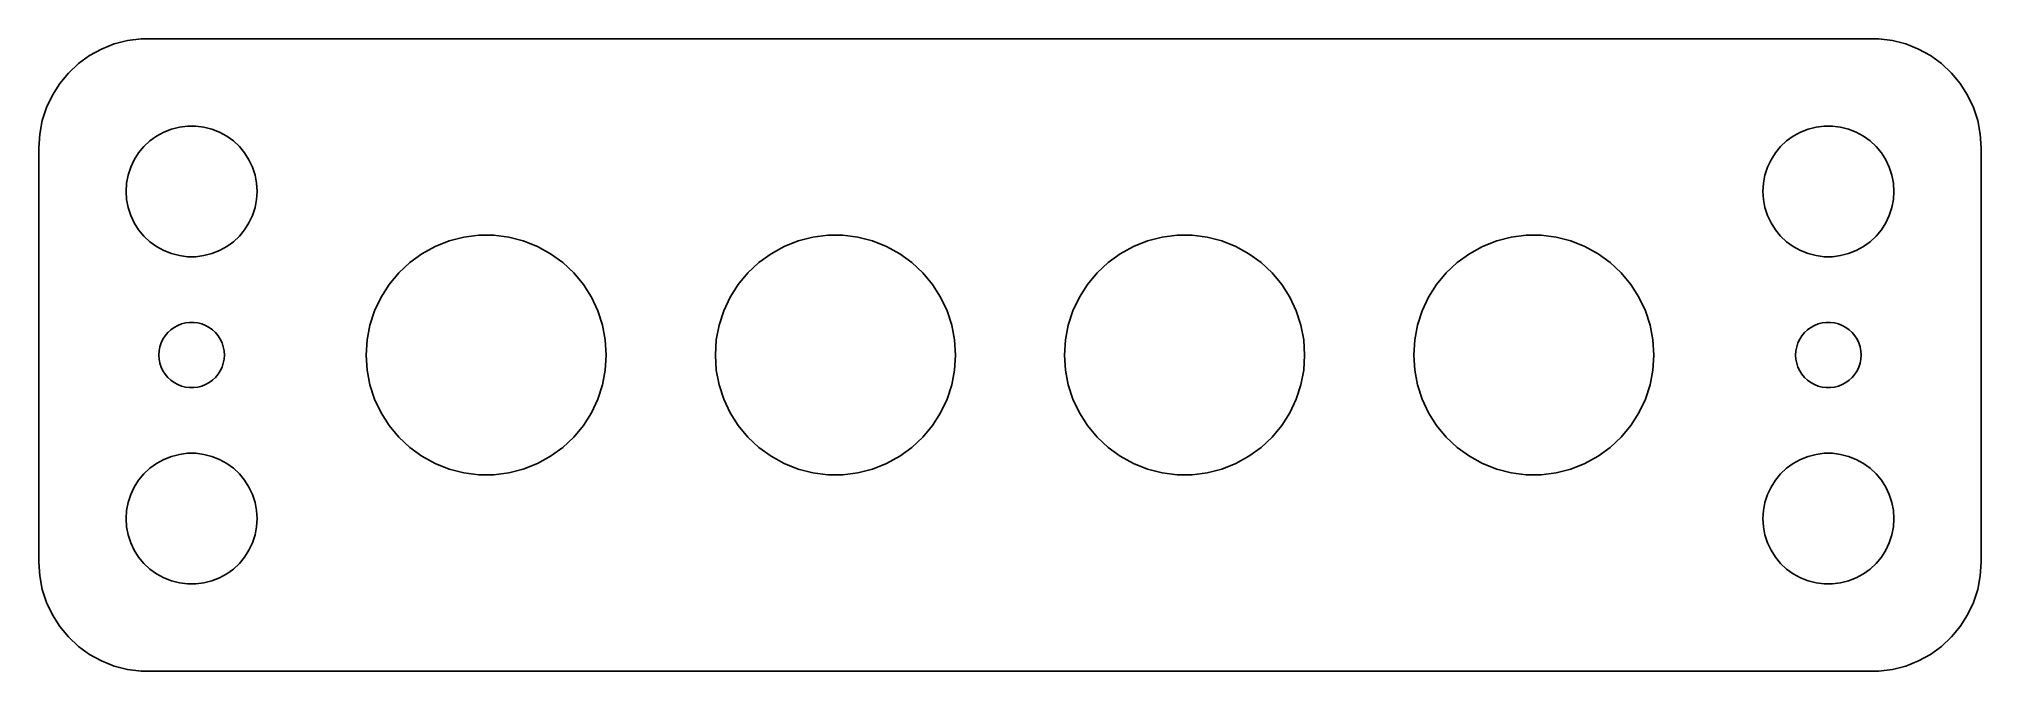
# Model space of a CAD drawing. Header units: metres. Extents: x -44.5 to 44.5, y 24.5 to 53.5.
import ezdxf

# ---------------------------------------------------------------- set-up
doc = ezdxf.new("R2010")
doc.units = ezdxf.units.M

msp = doc.modelspace()

# ---------------------------------------------------------------- linework, layer by layer
for p, q in [((-40.4369, 53.4114), (-41.0451, 53.2553)), ((-39.8139, 53.4901), (-40.4369, 53.4114)), ((39.8139, 53.4901), (-39.8139, 53.4901)), ((40.4369, 53.4114), (39.8139, 53.4901)), ((41.0451, 53.2553), (40.4369, 53.4114)), ((-42.1791, 52.7216), (-42.6871, 52.3526)), ((-41.6289, 53.0241), (-42.1791, 52.7216)), ((-41.0451, 53.2553), (-41.6289, 53.0241)), ((41.6289, 53.0241), (41.0451, 53.2553)), ((42.1791, 52.7216), (41.6289, 53.0241)), ((42.6871, 52.3526), (42.1791, 52.7216)), ((-43.1448, 51.9227), (-43.5451, 51.4389)), ((-42.6871, 52.3526), (-43.1448, 51.9227)), ((43.1448, 51.9227), (42.6871, 52.3526)), ((43.5451, 51.4389), (43.1448, 51.9227)), ((-43.8815, 50.9088), (-44.1489, 50.3406)), ((-43.5451, 51.4389), (-43.8815, 50.9088)), ((43.8815, 50.9088), (43.5451, 51.4389)), ((44.1489, 50.3406), (43.8815, 50.9088)), ((-44.1489, 50.3406), (-44.3429, 49.7434)), ((44.3429, 49.7434), (44.1489, 50.3406)), ((-44.4606, 49.1267), (-44.5, 48.5)), ((-44.3429, 49.7434), (-44.4606, 49.1267)), ((-39.4123, 48.8115), (-39.1075, 49.033)), ((-39.1075, 49.033), (-38.7773, 49.2145)), ((-38.7773, 49.2145), (-38.427, 49.3532)), ((-38.427, 49.3532), (-38.0621, 49.4469)), ((-38.0621, 49.4469), (-37.6884, 49.4941)), ((-37.6884, 49.4941), (-37.3116, 49.4941)), ((-37.3116, 49.4941), (-36.9379, 49.4469)), ((-36.9379, 49.4469), (-36.5729, 49.3532)), ((-36.5729, 49.3532), (-36.2227, 49.2145)), ((-36.2227, 49.2145), (-35.8925, 49.033)), ((-35.8925, 49.033), (-35.5877, 48.8115)), ((35.5877, 48.8115), (35.8925, 49.033)), ((35.8925, 49.033), (36.2227, 49.2145)), ((36.2227, 49.2145), (36.5729, 49.3532)), ((36.5729, 49.3532), (36.9379, 49.4469)), ((36.9379, 49.4469), (37.3116, 49.4941)), ((37.3116, 49.4941), (37.6884, 49.4941)), ((37.6884, 49.4941), (38.0621, 49.4469)), ((38.0621, 49.4469), (38.427, 49.3532)), ((38.427, 49.3532), (38.7773, 49.2145)), ((38.7773, 49.2145), (39.1075, 49.033)), ((39.1075, 49.033), (39.4123, 48.8115)), ((44.4606, 49.1267), (44.3429, 49.7434)), ((44.5, 48.5), (44.4606, 49.1267)), ((-44.5, 48.5), (-44.5, 29.5)), ((-40.1289, 47.9453), (-39.927, 48.2634)), ((-39.927, 48.2634), (-39.6869, 48.5536)), ((-39.6869, 48.5536), (-39.4123, 48.8115)), ((-35.5877, 48.8115), (-35.3131, 48.5536)), ((-35.3131, 48.5536), (-35.0729, 48.2634)), ((-35.0729, 48.2634), (-34.8711, 47.9453)), ((34.8711, 47.9453), (35.0729, 48.2634)), ((35.0729, 48.2634), (35.3131, 48.5536)), ((35.3131, 48.5536), (35.5877, 48.8115)), ((39.4123, 48.8115), (39.6869, 48.5536)), ((39.6869, 48.5536), (39.927, 48.2634)), ((39.927, 48.2634), (40.1289, 47.9453)), ((44.5, 29.5), (44.5, 48.5)), ((-40.4763, 46.876), (-40.4057, 47.2461)), ((-40.4057, 47.2461), (-40.2893, 47.6044)), ((-40.2893, 47.6044), (-40.1289, 47.9453)), ((-34.8711, 47.9453), (-34.7107, 47.6044)), ((-34.7107, 47.6044), (-34.5942, 47.2461)), ((-34.5942, 47.2461), (-34.5237, 46.876)), ((34.5237, 46.876), (34.5942, 47.2461)), ((34.5942, 47.2461), (34.7107, 47.6044)), ((34.7107, 47.6044), (34.8711, 47.9453)), ((40.1289, 47.9453), (40.2893, 47.6044)), ((40.2893, 47.6044), (40.4057, 47.2461)), ((40.4057, 47.2461), (40.4763, 46.876)), ((-40.5, 46.5), (-40.4763, 46.876)), ((-40.4763, 46.124), (-40.5, 46.5)), ((-34.5237, 46.876), (-34.5, 46.5)), ((-34.5, 46.5), (-34.5237, 46.124)), ((34.5, 46.5), (34.5237, 46.876)), ((34.5237, 46.124), (34.5, 46.5)), ((40.4763, 46.876), (40.5, 46.5)), ((40.5, 46.5), (40.4763, 46.124)), ((-40.4057, 45.7539), (-40.4763, 46.124)), ((-40.2893, 45.3956), (-40.4057, 45.7539)), ((-40.1289, 45.0547), (-40.2893, 45.3956)), ((-34.7107, 45.3956), (-34.8711, 45.0547)), ((-34.5942, 45.7539), (-34.7107, 45.3956)), ((-34.5237, 46.124), (-34.5942, 45.7539)), ((34.5942, 45.7539), (34.5237, 46.124)), ((34.7107, 45.3956), (34.5942, 45.7539)), ((34.8711, 45.0547), (34.7107, 45.3956)), ((40.2893, 45.3956), (40.1289, 45.0547)), ((40.4057, 45.7539), (40.2893, 45.3956)), ((40.4763, 46.124), (40.4057, 45.7539)), ((-39.927, 44.7366), (-40.1289, 45.0547)), ((-39.6869, 44.4464), (-39.927, 44.7366)), ((-35.0729, 44.7366), (-35.3131, 44.4464)), ((-34.8711, 45.0547), (-35.0729, 44.7366)), ((35.0729, 44.7366), (34.8711, 45.0547)), ((35.3131, 44.4464), (35.0729, 44.7366)), ((39.927, 44.7366), (39.6869, 44.4464)), ((40.1289, 45.0547), (39.927, 44.7366)), ((-39.4123, 44.1884), (-39.6869, 44.4464)), ((-39.1075, 43.967), (-39.4123, 44.1884)), ((-38.7773, 43.7855), (-39.1075, 43.967)), ((-38.427, 43.6468), (-38.7773, 43.7855)), ((-38.0621, 43.5531), (-38.427, 43.6468)), ((-36.5729, 43.6468), (-36.9379, 43.5531)), ((-36.2227, 43.7855), (-36.5729, 43.6468)), ((-35.8925, 43.967), (-36.2227, 43.7855)), ((-35.5877, 44.1884), (-35.8925, 43.967)), ((-35.3131, 44.4464), (-35.5877, 44.1884)), ((-27.5058, 43.2378), (-26.947, 43.6438)), ((-26.947, 43.6438), (-26.3418, 43.9765)), ((-26.3418, 43.9765), (-25.6996, 44.2308)), ((-25.6996, 44.2308), (-25.0306, 44.4026)), ((-25.0306, 44.4026), (-24.3453, 44.4891)), ((-24.3453, 44.4891), (-23.6546, 44.4891)), ((-23.6546, 44.4891), (-22.9694, 44.4026)), ((-22.9694, 44.4026), (-22.3004, 44.2308)), ((-22.3004, 44.2308), (-21.6582, 43.9765)), ((-21.6582, 43.9765), (-21.0529, 43.6438)), ((-21.0529, 43.6438), (-20.4942, 43.2378)), ((-11.5058, 43.2378), (-10.947, 43.6438)), ((-10.947, 43.6438), (-10.3418, 43.9765)), ((-10.3418, 43.9765), (-9.69958, 44.2308)), ((-9.69958, 44.2308), (-9.03059, 44.4026)), ((-9.03059, 44.4026), (-8.34534, 44.4891)), ((-8.34534, 44.4891), (-7.65465, 44.4891)), ((-7.65465, 44.4891), (-6.96939, 44.4026)), ((-6.96939, 44.4026), (-6.3004, 44.2308)), ((-6.3004, 44.2308), (-5.6582, 43.9765)), ((-5.6582, 43.9765), (-5.05295, 43.6438)), ((-5.05295, 43.6438), (-4.49416, 43.2378)), ((4.49416, 43.2378), (5.05295, 43.6438)), ((5.05295, 43.6438), (5.6582, 43.9765)), ((5.6582, 43.9765), (6.3004, 44.2308)), ((6.3004, 44.2308), (6.96939, 44.4026)), ((6.96939, 44.4026), (7.65465, 44.4891)), ((7.65465, 44.4891), (8.34534, 44.4891)), ((8.34534, 44.4891), (9.03059, 44.4026)), ((9.03059, 44.4026), (9.69958, 44.2308)), ((9.69958, 44.2308), (10.3418, 43.9765)), ((10.3418, 43.9765), (10.947, 43.6438)), ((10.947, 43.6438), (11.5058, 43.2378)), ((20.4942, 43.2378), (21.0529, 43.6438)), ((21.0529, 43.6438), (21.6582, 43.9765)), ((21.6582, 43.9765), (22.3004, 44.2308)), ((22.3004, 44.2308), (22.9694, 44.4026)), ((22.9694, 44.4026), (23.6546, 44.4891)), ((23.6546, 44.4891), (24.3453, 44.4891)), ((24.3453, 44.4891), (25.0306, 44.4026)), ((25.0306, 44.4026), (25.6996, 44.2308)), ((25.6996, 44.2308), (26.3418, 43.9765)), ((26.3418, 43.9765), (26.947, 43.6438)), ((26.947, 43.6438), (27.5058, 43.2378)), ((35.5877, 44.1884), (35.3131, 44.4464)), ((35.8925, 43.967), (35.5877, 44.1884)), ((36.2227, 43.7855), (35.8925, 43.967)), ((36.5729, 43.6468), (36.2227, 43.7855)), ((36.9379, 43.5531), (36.5729, 43.6468)), ((38.427, 43.6468), (38.0621, 43.5531)), ((38.7773, 43.7855), (38.427, 43.6468)), ((39.1075, 43.967), (38.7773, 43.7855)), ((39.4123, 44.1884), (39.1075, 43.967)), ((39.6869, 44.4464), (39.4123, 44.1884)), ((-37.6884, 43.5059), (-38.0621, 43.5531)), ((-37.3116, 43.5059), (-37.6884, 43.5059)), ((-36.9379, 43.5531), (-37.3116, 43.5059)), ((-28.4496, 42.2328), (-28.0093, 42.765)), ((-28.0093, 42.765), (-27.5058, 43.2378)), ((-20.4942, 43.2378), (-19.9907, 42.765)), ((-19.9907, 42.765), (-19.5504, 42.2328)), ((-12.4496, 42.2328), (-12.0093, 42.765)), ((-12.0093, 42.765), (-11.5058, 43.2378)), ((-4.49416, 43.2378), (-3.99066, 42.765)), ((-3.99066, 42.765), (-3.5504, 42.2328)), ((3.5504, 42.2328), (3.99066, 42.765)), ((3.99066, 42.765), (4.49416, 43.2378)), ((11.5058, 43.2378), (12.0093, 42.765)), ((12.0093, 42.765), (12.4496, 42.2328)), ((19.5504, 42.2328), (19.9907, 42.765)), ((19.9907, 42.765), (20.4942, 43.2378)), ((27.5058, 43.2378), (28.0093, 42.765)), ((28.0093, 42.765), (28.4496, 42.2328)), ((37.3116, 43.5059), (36.9379, 43.5531)), ((37.6884, 43.5059), (37.3116, 43.5059)), ((38.0621, 43.5531), (37.6884, 43.5059)), ((-28.8197, 41.6496), (-28.4496, 42.2328)), ((-19.5504, 42.2328), (-19.1803, 41.6496)), ((-12.8197, 41.6496), (-12.4496, 42.2328)), ((-3.5504, 42.2328), (-3.18031, 41.6496)), ((3.18031, 41.6496), (3.5504, 42.2328)), ((12.4496, 42.2328), (12.8197, 41.6496)), ((19.1803, 41.6496), (19.5504, 42.2328)), ((28.4496, 42.2328), (28.8197, 41.6496)), ((-29.3272, 40.3678), (-29.1138, 41.0247)), ((-29.1138, 41.0247), (-28.8197, 41.6496)), ((-19.1803, 41.6496), (-18.8862, 41.0247)), ((-18.8862, 41.0247), (-18.6728, 40.3678)), ((-13.3272, 40.3678), (-13.1138, 41.0247)), ((-13.1138, 41.0247), (-12.8197, 41.6496)), ((-3.18031, 41.6496), (-2.88622, 41.0247)), ((-2.88622, 41.0247), (-2.67279, 40.3678)), ((2.67279, 40.3678), (2.88622, 41.0247)), ((2.88622, 41.0247), (3.18031, 41.6496)), ((12.8197, 41.6496), (13.1138, 41.0247)), ((13.1138, 41.0247), (13.3272, 40.3678)), ((18.6728, 40.3678), (18.8862, 41.0247)), ((18.8862, 41.0247), (19.1803, 41.6496)), ((28.8197, 41.6496), (29.1138, 41.0247)), ((29.1138, 41.0247), (29.3272, 40.3678)), ((-38.5934, 40.0268), (-38.4561, 40.1558)), ((-38.4561, 40.1558), (-38.3037, 40.2665)), ((-38.3037, 40.2665), (-38.1387, 40.3572)), ((-38.1387, 40.3572), (-37.9635, 40.4266)), ((-37.9635, 40.4266), (-37.7811, 40.4734)), ((-37.7811, 40.4734), (-37.5942, 40.497)), ((-37.5942, 40.497), (-37.4058, 40.497)), ((-37.4058, 40.497), (-37.2189, 40.4734)), ((-37.2189, 40.4734), (-37.0365, 40.4266)), ((-37.0365, 40.4266), (-36.8613, 40.3572)), ((-36.8613, 40.3572), (-36.6963, 40.2665)), ((-36.6963, 40.2665), (-36.5439, 40.1558)), ((-36.5439, 40.1558), (-36.4065, 40.0268)), ((-29.4566, 39.6893), (-29.3272, 40.3678)), ((-18.6728, 40.3678), (-18.5434, 39.6893)), ((-13.4566, 39.6893), (-13.3272, 40.3678)), ((-2.67279, 40.3678), (-2.54337, 39.6893)), ((2.54337, 39.6893), (2.67279, 40.3678)), ((13.3272, 40.3678), (13.4566, 39.6893)), ((18.5434, 39.6893), (18.6728, 40.3678)), ((29.3272, 40.3678), (29.4566, 39.6893)), ((36.4065, 40.0268), (36.5439, 40.1558)), ((36.5439, 40.1558), (36.6963, 40.2665)), ((36.6963, 40.2665), (36.8613, 40.3572)), ((36.8613, 40.3572), (37.0365, 40.4266)), ((37.0365, 40.4266), (37.2189, 40.4734)), ((37.2189, 40.4734), (37.4058, 40.497)), ((37.4058, 40.497), (37.5942, 40.497)), ((37.5942, 40.497), (37.7811, 40.4734)), ((37.7811, 40.4734), (37.9635, 40.4266)), ((37.9635, 40.4266), (38.1387, 40.3572)), ((38.1387, 40.3572), (38.3037, 40.2665)), ((38.3037, 40.2665), (38.4561, 40.1558)), ((38.4561, 40.1558), (38.5934, 40.0268)), ((-39, 39), (-38.9882, 39.188)), ((-38.9882, 39.188), (-38.9529, 39.373)), ((-38.9529, 39.373), (-38.8947, 39.5522)), ((-38.8947, 39.5522), (-38.8145, 39.7226)), ((-38.8145, 39.7226), (-38.7135, 39.8817)), ((-38.7135, 39.8817), (-38.5934, 40.0268)), ((-36.4065, 40.0268), (-36.2865, 39.8817)), ((-36.2865, 39.8817), (-36.1855, 39.7226)), ((-36.1855, 39.7226), (-36.1053, 39.5522)), ((-36.1053, 39.5522), (-36.0471, 39.373)), ((-36.0471, 39.373), (-36.0118, 39.188)), ((-36.0118, 39.188), (-36, 39)), ((-29.5, 39), (-29.4566, 39.6893)), ((-18.5434, 39.6893), (-18.5, 39)), ((-13.5, 39), (-13.4566, 39.6893)), ((-2.54337, 39.6893), (-2.5, 39)), ((2.5, 39), (2.54337, 39.6893)), ((13.4566, 39.6893), (13.5, 39)), ((18.5, 39), (18.5434, 39.6893)), ((29.4566, 39.6893), (29.5, 39)), ((36, 39), (36.0118, 39.188)), ((36.0118, 39.188), (36.0471, 39.373)), ((36.0471, 39.373), (36.1053, 39.5522)), ((36.1053, 39.5522), (36.1855, 39.7226)), ((36.1855, 39.7226), (36.2865, 39.8817)), ((36.2865, 39.8817), (36.4065, 40.0268)), ((38.5934, 40.0268), (38.7135, 39.8817)), ((38.7135, 39.8817), (38.8145, 39.7226)), ((38.8145, 39.7226), (38.8947, 39.5522)), ((38.8947, 39.5522), (38.9529, 39.373)), ((38.9529, 39.373), (38.9882, 39.188)), ((38.9882, 39.188), (39, 39)), ((-38.9882, 38.812), (-39, 39)), ((-38.9529, 38.627), (-38.9882, 38.812)), ((-38.8947, 38.4478), (-38.9529, 38.627)), ((-38.8145, 38.2774), (-38.8947, 38.4478)), ((-38.7135, 38.1183), (-38.8145, 38.2774)), ((-36.1855, 38.2774), (-36.2865, 38.1183)), ((-36.1053, 38.4478), (-36.1855, 38.2774)), ((-36.0471, 38.627), (-36.1053, 38.4478)), ((-36.0118, 38.812), (-36.0471, 38.627)), ((-36, 39), (-36.0118, 38.812)), ((-29.4566, 38.3107), (-29.5, 39)), ((-29.3272, 37.6322), (-29.4566, 38.3107)), ((-18.5434, 38.3107), (-18.6728, 37.6322)), ((-18.5, 39), (-18.5434, 38.3107)), ((-13.4566, 38.3107), (-13.5, 39)), ((-13.3272, 37.6322), (-13.4566, 38.3107)), ((-2.54337, 38.3107), (-2.67279, 37.6322)), ((-2.5, 39), (-2.54337, 38.3107)), ((2.54337, 38.3107), (2.5, 39)), ((2.67279, 37.6322), (2.54337, 38.3107)), ((13.4566, 38.3107), (13.3272, 37.6322)), ((13.5, 39), (13.4566, 38.3107)), ((18.5434, 38.3107), (18.5, 39)), ((18.6728, 37.6322), (18.5434, 38.3107)), ((29.4566, 38.3107), (29.3272, 37.6322)), ((29.5, 39), (29.4566, 38.3107)), ((36.0118, 38.812), (36, 39)), ((36.0471, 38.627), (36.0118, 38.812)), ((36.1053, 38.4478), (36.0471, 38.627)), ((36.1855, 38.2774), (36.1053, 38.4478)), ((36.2865, 38.1183), (36.1855, 38.2774)), ((38.8145, 38.2774), (38.7135, 38.1183)), ((38.8947, 38.4478), (38.8145, 38.2774)), ((38.9529, 38.627), (38.8947, 38.4478)), ((38.9882, 38.812), (38.9529, 38.627)), ((39, 39), (38.9882, 38.812)), ((-38.5934, 37.9732), (-38.7135, 38.1183)), ((-38.4561, 37.8442), (-38.5934, 37.9732)), ((-38.3037, 37.7335), (-38.4561, 37.8442)), ((-38.1387, 37.6428), (-38.3037, 37.7335)), ((-37.9635, 37.5734), (-38.1387, 37.6428)), ((-37.7811, 37.5266), (-37.9635, 37.5734)), ((-37.5942, 37.503), (-37.7811, 37.5266)), ((-37.4058, 37.503), (-37.5942, 37.503)), ((-37.2189, 37.5266), (-37.4058, 37.503)), ((-37.0365, 37.5734), (-37.2189, 37.5266)), ((-36.8613, 37.6428), (-37.0365, 37.5734)), ((-36.6963, 37.7335), (-36.8613, 37.6428)), ((-36.5439, 37.8442), (-36.6963, 37.7335)), ((-36.4065, 37.9732), (-36.5439, 37.8442)), ((-36.2865, 38.1183), (-36.4065, 37.9732)), ((-29.1138, 36.9753), (-29.3272, 37.6322)), ((-18.6728, 37.6322), (-18.8862, 36.9753)), ((-13.1138, 36.9753), (-13.3272, 37.6322)), ((-2.67279, 37.6322), (-2.88622, 36.9753)), ((2.88622, 36.9753), (2.67279, 37.6322)), ((13.3272, 37.6322), (13.1138, 36.9753)), ((18.8862, 36.9753), (18.6728, 37.6322)), ((29.3272, 37.6322), (29.1138, 36.9753)), ((36.4065, 37.9732), (36.2865, 38.1183)), ((36.5439, 37.8442), (36.4065, 37.9732)), ((36.6963, 37.7335), (36.5439, 37.8442)), ((36.8613, 37.6428), (36.6963, 37.7335)), ((37.0365, 37.5734), (36.8613, 37.6428)), ((37.2189, 37.5266), (37.0365, 37.5734)), ((37.4058, 37.503), (37.2189, 37.5266)), ((37.5942, 37.503), (37.4058, 37.503)), ((37.7811, 37.5266), (37.5942, 37.503)), ((37.9635, 37.5734), (37.7811, 37.5266)), ((38.1387, 37.6428), (37.9635, 37.5734)), ((38.3037, 37.7335), (38.1387, 37.6428)), ((38.4561, 37.8442), (38.3037, 37.7335)), ((38.5934, 37.9732), (38.4561, 37.8442)), ((38.7135, 38.1183), (38.5934, 37.9732)), ((-28.8197, 36.3504), (-29.1138, 36.9753)), ((-18.8862, 36.9753), (-19.1803, 36.3504)), ((-12.8197, 36.3504), (-13.1138, 36.9753)), ((-2.88622, 36.9753), (-3.18031, 36.3504)), ((3.18031, 36.3504), (2.88622, 36.9753)), ((13.1138, 36.9753), (12.8197, 36.3504)), ((19.1803, 36.3504), (18.8862, 36.9753)), ((29.1138, 36.9753), (28.8197, 36.3504)), ((-28.4496, 35.7672), (-28.8197, 36.3504)), ((-28.0093, 35.235), (-28.4496, 35.7672)), ((-19.5504, 35.7672), (-19.9907, 35.235)), ((-19.1803, 36.3504), (-19.5504, 35.7672)), ((-12.4496, 35.7672), (-12.8197, 36.3504)), ((-12.0093, 35.235), (-12.4496, 35.7672)), ((-3.5504, 35.7672), (-3.99066, 35.235)), ((-3.18031, 36.3504), (-3.5504, 35.7672)), ((3.5504, 35.7672), (3.18031, 36.3504)), ((3.99066, 35.235), (3.5504, 35.7672)), ((12.4496, 35.7672), (12.0093, 35.235)), ((12.8197, 36.3504), (12.4496, 35.7672)), ((19.5504, 35.7672), (19.1803, 36.3504)), ((19.9907, 35.235), (19.5504, 35.7672)), ((28.4496, 35.7672), (28.0093, 35.235)), ((28.8197, 36.3504), (28.4496, 35.7672)), ((-27.5058, 34.7622), (-28.0093, 35.235)), ((-26.947, 34.3562), (-27.5058, 34.7622)), ((-20.4942, 34.7622), (-21.0529, 34.3562)), ((-19.9907, 35.235), (-20.4942, 34.7622)), ((-11.5058, 34.7622), (-12.0093, 35.235)), ((-10.947, 34.3562), (-11.5058, 34.7622)), ((-4.49416, 34.7622), (-5.05295, 34.3562)), ((-3.99066, 35.235), (-4.49416, 34.7622)), ((4.49416, 34.7622), (3.99066, 35.235)), ((5.05295, 34.3562), (4.49416, 34.7622)), ((11.5058, 34.7622), (10.947, 34.3562)), ((12.0093, 35.235), (11.5058, 34.7622)), ((20.4942, 34.7622), (19.9907, 35.235)), ((21.0529, 34.3562), (20.4942, 34.7622)), ((27.5058, 34.7622), (26.947, 34.3562)), ((28.0093, 35.235), (27.5058, 34.7622)), ((-39.4123, 33.8116), (-39.1075, 34.033)), ((-39.1075, 34.033), (-38.7773, 34.2145)), ((-38.7773, 34.2145), (-38.427, 34.3532)), ((-38.427, 34.3532), (-38.0621, 34.4469)), ((-38.0621, 34.4469), (-37.6884, 34.4941)), ((-37.6884, 34.4941), (-37.3116, 34.4941)), ((-37.3116, 34.4941), (-36.9379, 34.4469)), ((-36.9379, 34.4469), (-36.5729, 34.3532)), ((-36.5729, 34.3532), (-36.2227, 34.2145)), ((-36.2227, 34.2145), (-35.8925, 34.033)), ((-35.8925, 34.033), (-35.5877, 33.8116)), ((-26.3418, 34.0235), (-26.947, 34.3562)), ((-25.6996, 33.7692), (-26.3418, 34.0235)), ((-21.6582, 34.0235), (-22.3004, 33.7692)), ((-21.0529, 34.3562), (-21.6582, 34.0235)), ((-10.3418, 34.0235), (-10.947, 34.3562)), ((-9.69958, 33.7692), (-10.3418, 34.0235)), ((-5.6582, 34.0235), (-6.3004, 33.7692)), ((-5.05295, 34.3562), (-5.6582, 34.0235)), ((5.6582, 34.0235), (5.05295, 34.3562)), ((6.3004, 33.7692), (5.6582, 34.0235)), ((10.3418, 34.0235), (9.69958, 33.7692)), ((10.947, 34.3562), (10.3418, 34.0235)), ((21.6582, 34.0235), (21.0529, 34.3562)), ((22.3004, 33.7692), (21.6582, 34.0235)), ((26.3418, 34.0235), (25.6996, 33.7692)), ((26.947, 34.3562), (26.3418, 34.0235)), ((35.5877, 33.8116), (35.8925, 34.033)), ((35.8925, 34.033), (36.2227, 34.2145)), ((36.2227, 34.2145), (36.5729, 34.3532)), ((36.5729, 34.3532), (36.9379, 34.4469)), ((36.9379, 34.4469), (37.3116, 34.4941)), ((37.3116, 34.4941), (37.6884, 34.4941)), ((37.6884, 34.4941), (38.0621, 34.4469)), ((38.0621, 34.4469), (38.427, 34.3532)), ((38.427, 34.3532), (38.7773, 34.2145)), ((38.7773, 34.2145), (39.1075, 34.033)), ((39.1075, 34.033), (39.4123, 33.8116)), ((-40.2893, 32.6044), (-40.1289, 32.9453)), ((-40.1289, 32.9453), (-39.927, 33.2634)), ((-39.927, 33.2634), (-39.6869, 33.5536)), ((-39.6869, 33.5536), (-39.4123, 33.8116)), ((-35.5877, 33.8116), (-35.3131, 33.5536)), ((-35.3131, 33.5536), (-35.0729, 33.2634)), ((-35.0729, 33.2634), (-34.8711, 32.9453)), ((-34.8711, 32.9453), (-34.7107, 32.6044)), ((-25.0306, 33.5974), (-25.6996, 33.7692)), ((-24.3453, 33.5109), (-25.0306, 33.5974)), ((-23.6546, 33.5109), (-24.3453, 33.5109)), ((-22.9694, 33.5974), (-23.6546, 33.5109)), ((-22.3004, 33.7692), (-22.9694, 33.5974)), ((-9.03059, 33.5974), (-9.69958, 33.7692)), ((-8.34534, 33.5109), (-9.03059, 33.5974)), ((-7.65465, 33.5109), (-8.34534, 33.5109)), ((-6.96939, 33.5974), (-7.65465, 33.5109)), ((-6.3004, 33.7692), (-6.96939, 33.5974)), ((6.96939, 33.5974), (6.3004, 33.7692)), ((7.65465, 33.5109), (6.96939, 33.5974)), ((8.34534, 33.5109), (7.65465, 33.5109)), ((9.03059, 33.5974), (8.34534, 33.5109)), ((9.69958, 33.7692), (9.03059, 33.5974)), ((22.9694, 33.5974), (22.3004, 33.7692)), ((23.6546, 33.5109), (22.9694, 33.5974)), ((24.3453, 33.5109), (23.6546, 33.5109)), ((25.0306, 33.5974), (24.3453, 33.5109)), ((25.6996, 33.7692), (25.0306, 33.5974)), ((34.7107, 32.6044), (34.8711, 32.9453)), ((34.8711, 32.9453), (35.0729, 33.2634)), ((35.0729, 33.2634), (35.3131, 33.5536)), ((35.3131, 33.5536), (35.5877, 33.8116)), ((39.4123, 33.8116), (39.6869, 33.5536)), ((39.6869, 33.5536), (39.927, 33.2634)), ((39.927, 33.2634), (40.1289, 32.9453)), ((40.1289, 32.9453), (40.2893, 32.6044)), ((-40.4763, 31.876), (-40.4057, 32.2461)), ((-40.4057, 32.2461), (-40.2893, 32.6044)), ((-34.7107, 32.6044), (-34.5942, 32.2461)), ((-34.5942, 32.2461), (-34.5237, 31.876)), ((34.5237, 31.876), (34.5942, 32.2461)), ((34.5942, 32.2461), (34.7107, 32.6044)), ((40.2893, 32.6044), (40.4057, 32.2461)), ((40.4057, 32.2461), (40.4763, 31.876)), ((-40.5, 31.5), (-40.4763, 31.876)), ((-40.4763, 31.124), (-40.5, 31.5)), ((-34.5237, 31.876), (-34.5, 31.5)), ((-34.5, 31.5), (-34.5237, 31.124)), ((34.5, 31.5), (34.5237, 31.876)), ((34.5237, 31.124), (34.5, 31.5)), ((40.4763, 31.876), (40.5, 31.5)), ((40.5, 31.5), (40.4763, 31.124)), ((-40.4057, 30.7539), (-40.4763, 31.124)), ((-40.2893, 30.3956), (-40.4057, 30.7539)), ((-40.1289, 30.0547), (-40.2893, 30.3956)), ((-34.7107, 30.3956), (-34.8711, 30.0547)), ((-34.5942, 30.7539), (-34.7107, 30.3956)), ((-34.5237, 31.124), (-34.5942, 30.7539)), ((34.5942, 30.7539), (34.5237, 31.124)), ((34.7107, 30.3956), (34.5942, 30.7539)), ((34.8711, 30.0547), (34.7107, 30.3956)), ((40.2893, 30.3956), (40.1289, 30.0547)), ((40.4057, 30.7539), (40.2893, 30.3956)), ((40.4763, 31.124), (40.4057, 30.7539)), ((-44.5, 29.5), (-44.4606, 28.8733)), ((-39.927, 29.7366), (-40.1289, 30.0547)), ((-39.6869, 29.4464), (-39.927, 29.7366)), ((-39.4123, 29.1885), (-39.6869, 29.4464)), ((-35.3131, 29.4464), (-35.5877, 29.1885)), ((-35.0729, 29.7366), (-35.3131, 29.4464)), ((-34.8711, 30.0547), (-35.0729, 29.7366)), ((35.0729, 29.7366), (34.8711, 30.0547)), ((35.3131, 29.4464), (35.0729, 29.7366)), ((35.5877, 29.1885), (35.3131, 29.4464)), ((39.6869, 29.4464), (39.4123, 29.1885)), ((39.927, 29.7366), (39.6869, 29.4464)), ((40.1289, 30.0547), (39.927, 29.7366)), ((44.4606, 28.8733), (44.5, 29.5)), ((-44.4606, 28.8733), (-44.3429, 28.2566)), ((-39.1075, 28.967), (-39.4123, 29.1885)), ((-38.7773, 28.7855), (-39.1075, 28.967)), ((-38.427, 28.6468), (-38.7773, 28.7855)), ((-38.0621, 28.5531), (-38.427, 28.6468)), ((-37.6884, 28.5059), (-38.0621, 28.5531)), ((-37.3116, 28.5059), (-37.6884, 28.5059)), ((-36.9379, 28.5531), (-37.3116, 28.5059)), ((-36.5729, 28.6468), (-36.9379, 28.5531)), ((-36.2227, 28.7855), (-36.5729, 28.6468)), ((-35.8925, 28.967), (-36.2227, 28.7855)), ((-35.5877, 29.1885), (-35.8925, 28.967)), ((35.8925, 28.967), (35.5877, 29.1885)), ((36.2227, 28.7855), (35.8925, 28.967)), ((36.5729, 28.6468), (36.2227, 28.7855)), ((36.9379, 28.5531), (36.5729, 28.6468)), ((37.3116, 28.5059), (36.9379, 28.5531)), ((37.6884, 28.5059), (37.3116, 28.5059)), ((38.0621, 28.5531), (37.6884, 28.5059)), ((38.427, 28.6468), (38.0621, 28.5531)), ((38.7773, 28.7855), (38.427, 28.6468)), ((39.1075, 28.967), (38.7773, 28.7855)), ((39.4123, 29.1885), (39.1075, 28.967)), ((44.3429, 28.2566), (44.4606, 28.8733)), ((-44.3429, 28.2566), (-44.1489, 27.6594)), ((-44.1489, 27.6594), (-43.8815, 27.0912)), ((43.8815, 27.0912), (44.1489, 27.6594)), ((44.1489, 27.6594), (44.3429, 28.2566)), ((-43.8815, 27.0912), (-43.5451, 26.5611)), ((43.5451, 26.5611), (43.8815, 27.0912)), ((-43.5451, 26.5611), (-43.1448, 26.0773)), ((-43.1448, 26.0773), (-42.6871, 25.6474)), ((42.6871, 25.6474), (43.1448, 26.0773)), ((43.1448, 26.0773), (43.5451, 26.5611)), ((-42.6871, 25.6474), (-42.1791, 25.2784)), ((-42.1791, 25.2784), (-41.6289, 24.9759)), ((-41.6289, 24.9759), (-41.0451, 24.7447)), ((41.0451, 24.7447), (41.6289, 24.9759)), ((41.6289, 24.9759), (42.1791, 25.2784)), ((42.1791, 25.2784), (42.6871, 25.6474)), ((-41.0451, 24.7447), (-40.4369, 24.5886)), ((-40.4369, 24.5886), (-39.8139, 24.5099)), ((-39.8139, 24.5099), (39.8139, 24.5099)), ((39.8139, 24.5099), (40.4369, 24.5886)), ((40.4369, 24.5886), (41.0451, 24.7447))]:
    msp.add_line(p, q)

doc.saveas('drawing.dxf')
